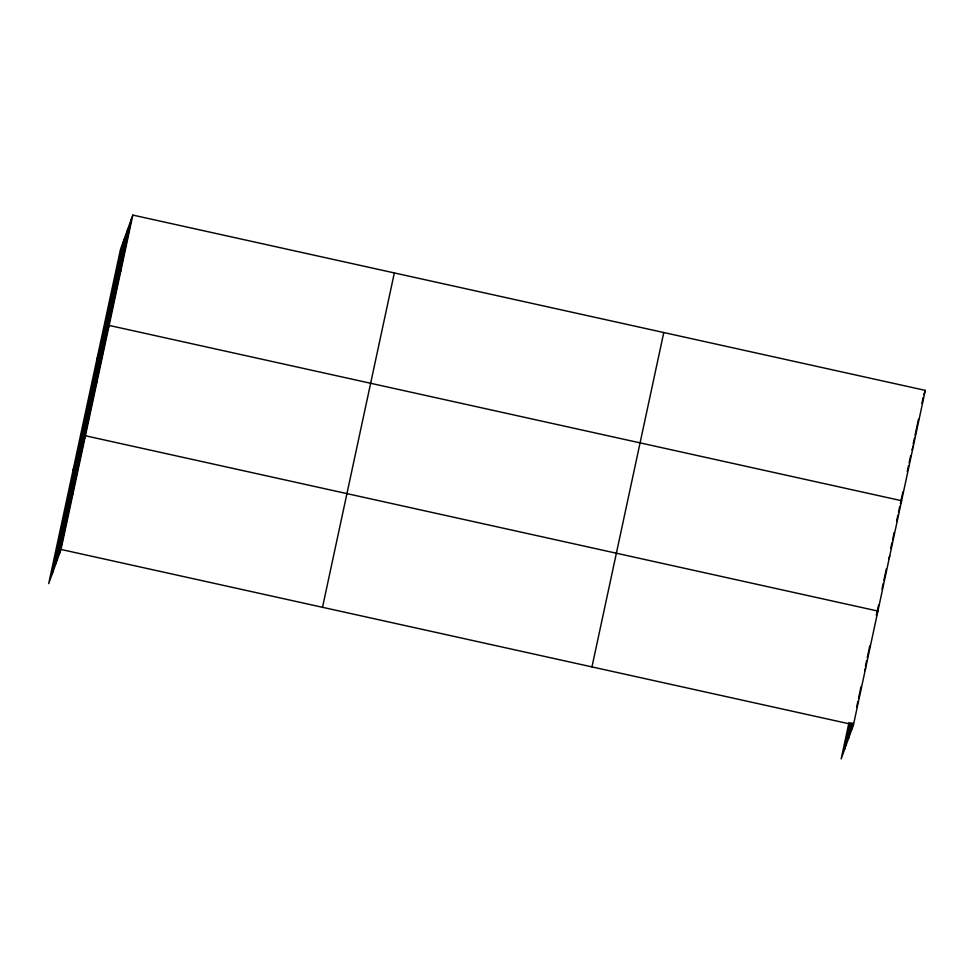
<?xml version="1.0" encoding="UTF-8"?>
<svg xmlns="http://www.w3.org/2000/svg" width="974" height="974" viewBox="0 0 974 974"><rect width="100%" height="100%" fill="white"/><g stroke="black" fill="none" stroke-linecap="round" stroke-linejoin="round"><path stroke-width="1.46" d="M52.255 573.747L124.075 239.373M55.92 563.569L127.74 229.194M59.475 553.682L131.307 219.308M132.829 215.084L120.52 249.247L48.7 583.621L61.009 549.458L132.829 215.084L925.3 390.379L853.48 724.753L841.171 758.916L848.999 722.489M322.516 607.301L394.348 272.927M591.961 666.898L663.781 332.524M844.726 749.043L850.363 722.805M848.391 738.864L851.836 722.83M851.958 728.978L853.2 723.146M856.645 707.124L857.899 701.292M858.532 698.37L861.028 686.719M865.411 666.313L866.665 660.482M867.298 657.56L869.794 645.908M878.56 605.134L876.369 615.3L877.891 611.063L85.42 435.768L73.123 469.943M881.981 589.16L883.235 583.353M883.856 580.443L886.352 568.828M890.723 548.508L891.965 542.701M892.586 539.791L894.144 532.534M896.64 520.92L897.894 515.112M898.515 512.214L899.757 506.407M900.39 503.497L902.886 491.882M907.244 471.562L908.499 465.755M909.119 462.845L910.678 455.589M913.174 443.974L914.416 438.166M915.049 435.256L918.47 419.295M921.903 403.321L923.157 397.514M119.449 274.485L120.971 270.248M96.828 359.601L109.125 325.426L901.595 500.721L900.585 503.534M95.744 384.827L97.278 380.591M71.686 496.837L73.208 492.613M923.778 394.604L925.3 390.379M911.92 449.781L913.454 445.544M888.726 558.711L889.749 555.886M864.669 670.721L865.691 667.908M61.009 549.458L853.48 724.753"/></g></svg>
